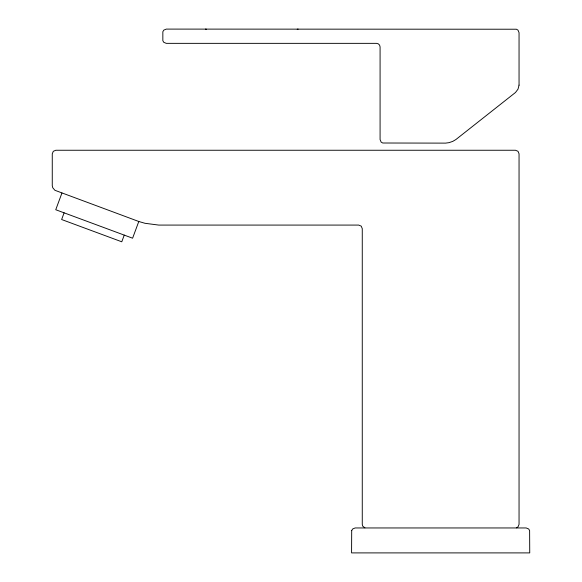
<?xml version="1.0" encoding="UTF-8"?>
<svg xmlns="http://www.w3.org/2000/svg" width="582" height="582" viewBox="0 0 582 582"><rect width="100%" height="100%" fill="white"/><g stroke="black" fill="none" stroke-linecap="round" stroke-linejoin="round"><path stroke-width="0.87" d="M61.939 193.028L55.748 209.738L132.601 238.205L138.792 221.495M64.107 212.83L61.627 219.516L121.776 241.792L124.25 235.106M516.409 527.838L518.002 526.914L519.049 524.397L519.049 153.815L518.002 151.298L515.485 150.251L55.821 150.251L53.304 151.298L52.264 153.815L52.264 185.651L52.736 187.724L54.904 190.292L138.851 221.516L145.034 223.299L158.726 225.081L358.701 225.081L361.218 226.122L362.266 228.646L362.266 524.397L362.746 526.179L364.907 527.838M297.206 29.224L298.13 29.1M205.482 29.1L206.406 29.224M519.049 85.132L518.002 89.17L515.485 92.487L455.859 139.564L452.832 141.346L449.078 142.648L445.594 143.121L382.723 143.005L381.123 142.081L380.082 139.564L380.082 46.916L379.602 45.134L378.3 43.832L376.518 43.352L166.285 43.352L163.768 42.311L162.844 40.711L162.844 31.741L163.768 30.14L166.285 29.1L516.409 29.224L518.002 30.14L519.049 32.665L519.049 85.132M351.695 530.595L351.579 552.9L529.736 552.9L529.62 530.595L528.696 529.002L526.179 527.954L355.136 527.954L352.619 529.002L351.695 530.595"/></g></svg>
